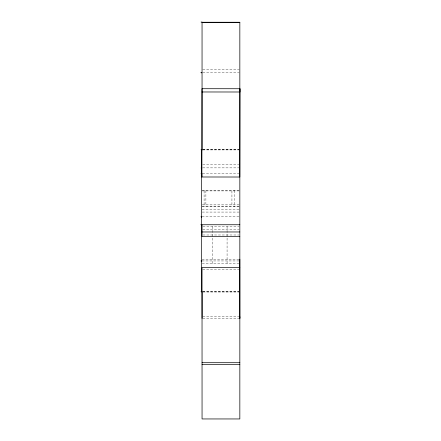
<?xml version="1.0" encoding="UTF-8"?>
<svg xmlns="http://www.w3.org/2000/svg" width="441" height="441" viewBox="0 0 441 441"><rect width="100%" height="100%" fill="white"/><g stroke="black" fill="none" stroke-linecap="round" stroke-linejoin="round"><path stroke-width="0.33" stroke-dasharray="2.21 1.65" d="M202.739 69.408L239.154 69.408M202.739 72.644L239.154 72.644M202.91 149.449L239.838 149.449M202.739 149.703L239.154 149.703M202.739 149.918L239.154 149.918M202.739 164.636L239.154 164.636M202.739 167.867L239.154 167.867M202.165 190.611L239.838 190.611M202.182 190.914L239.838 190.914M202.226 204.85L239.154 204.85M202.182 206.14L239.838 206.14M202.165 206.443L239.171 206.443M202.05 209.508L239.154 209.508M202.226 212.071L239.154 212.071M202.05 216.729L239.154 216.729M202.882 226.525L239.171 226.525M202.739 229.403L239.154 229.403M202.882 234.987L239.171 234.987M202.05 259.247L239.154 259.242M202.05 260.951L239.154 260.945M202.215 263.437L239.838 263.437M202.717 269.236L239.154 269.231M202.739 291.236L239.154 291.236M202.739 291.501L239.154 291.501M202.91 292.025L239.838 292.025M202.761 316.721L239.176 316.715M202.761 318.424L239.865 318.419M202.557 173.726L239.16 173.748M234.48 190.611L234.48 206.443M231.927 190.914L231.927 206.14M227.076 226.525L227.076 263.437M212.264 226.525L212.264 263.437M205.886 190.611L205.886 206.443M204.095 190.914L204.095 206.14"/><path stroke-width="0.66" d="M239.965 88.735L239.838 177.017L201.879 176.99L202.006 88.707L239.965 88.735L239.965 91.998L202.006 91.976M201.879 173.726L201.829 173.324L201.035 173.517L201.879 173.726L201.879 176.99M201.741 217.204L201.035 216.663L201.741 216.255M201.807 168.087L201.107 167.999M201.405 167.624L201.791 167.646M201.035 22.05L202.05 22.05M202.05 22.469L239.838 22.469M201.035 149.703L202.05 149.703M239.838 224.745L202.05 224.745L202.05 236.624L239.838 236.624M202.05 231.966L239.838 231.966M239.838 267.472L202.028 267.472L202.055 418.95L239.838 418.95L239.838 22.254L202.05 22.254L202.055 150.056M201.035 291.501L201.807 291.501M202.033 362.7L239.849 362.7M202.033 364.459L239.849 364.459M239.838 259.242L239.865 318.419L239.865 316.715M202.066 291.402L202.077 318.424M201.543 149.449L201.543 292.025M201.73 261.21A0.805 0.634 0 0 1 201.344 261.204L201.041 260.945L201.355 260.747A0.805 0.634 0 0 1 201.746 260.752M201.046 224.64C201.774 226.553 202.485 223.185 201.046 224.64M201.046 72.578C201.851 73.614 202.43 71.795 201.046 72.578"/></g></svg>
